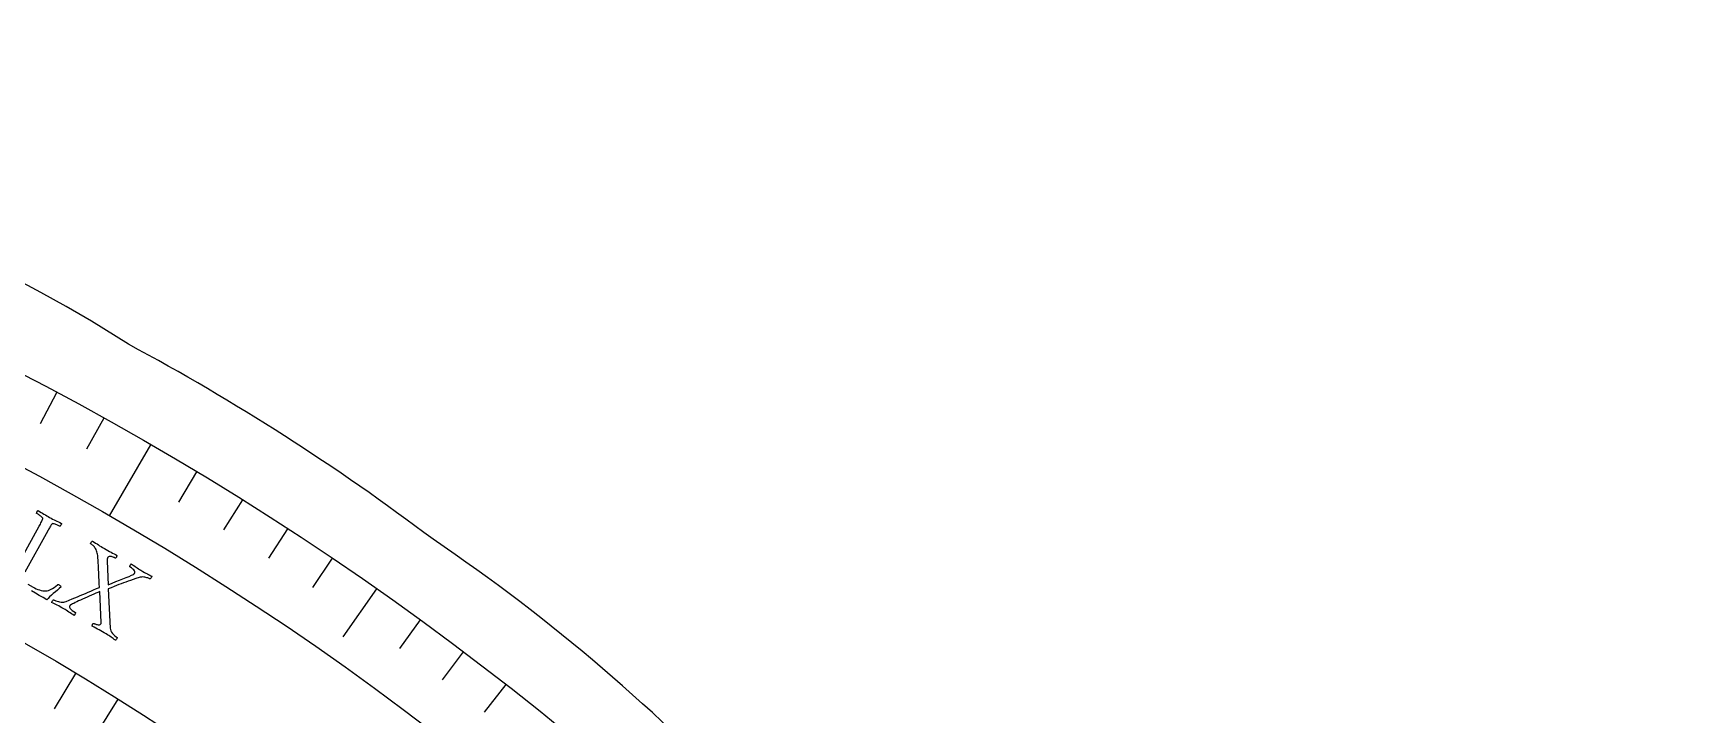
# Model space of a CAD drawing. Header units: millimetres. Extents: x -93 to 93, y -93 to 104.
# Drawn here: x 41.86 to 90.65, y 70.53 to 90.65 of the extents above; entities that cross this region are included whole.
import ezdxf

# ---------------------------------------------------------------- set-up
doc = ezdxf.new("R2010")
doc.units = ezdxf.units.MM
for name, color, linetype in [('CUT_OUTER', 1, 'Continuous'), ('ENGRAVE', 7, 'Continuous'), ('ENGRAVE_FINE', 8, 'Continuous'), ('TEXT', 5, 'Continuous')]:
    doc.layers.add(name, color=color, linetype=linetype)

msp = doc.modelspace()

# ---------------------------------------------------------------- linework, layer by layer
at = {"layer": 'CUT_OUTER'}
for centre, radius, start, end in [((23.0701, 47.8866), 39.9335, 57.23597, 76.96283), ((11.8954, 20.3964), 69.3147, 52.945663, 61.770702), ((22.8119, 30.0592), 55.101, 42.86919, 55.95174)]:
    msp.add_arc(centre, radius, start, end, dxfattribs=at)
at = {"layer": 'ENGRAVE'}
for points in [[(45.325, 78.5052), (44.1109, 76.4024)], [(51.9947, 74.2561), (50.9999, 72.8354)]]:
    msp.add_lwpolyline(points, dxfattribs=at)
for radius in [90.65, 90.65, 88.2219, 83.7125, 83.7125, 80.1513, 73.5375, 73.5375]:
    msp.add_circle((0, 0), radius, dxfattribs=at)
at = {"layer": 'ENGRAVE_FINE'}
for points in [[(42.5576, 80.0392), (42.0691, 79.1204)], [(43.948, 79.2843), (43.4435, 78.3741)], [(46.6882, 77.7022), (46.1522, 76.8102)], [(48.0372, 76.8756), (47.4857, 75.9931)], [(49.3715, 76.0255), (48.8048, 75.1527)], [(50.6908, 75.1523), (50.1089, 74.2895)], [(53.2827, 73.3374), (52.6711, 72.4955)], [(54.5545, 72.3963), (53.9283, 71.5652)], [(43.1151, 71.7556), (42.4863, 70.709)], [(55.8097, 71.4332), (55.169, 70.6132)], [(44.3609, 70.9922), (43.7138, 69.9568)]]:
    msp.add_lwpolyline(points, dxfattribs=at)
at = {"layer": 'TEXT'}
for points in [[(41.3706, 74.8815), (42.0445, 76.1013), (42.0619, 76.1331), (42.0787, 76.1641), (42.0947, 76.1942), (42.1101, 76.2235), (42.1237, 76.2515), (42.1345, 76.2774), (42.1424, 76.3012), (42.1476, 76.3231), (42.1481, 76.3335), (42.1431, 76.3456), (42.1324, 76.3594), (42.116, 76.3748), (42.0964, 76.391), (42.076, 76.4069), (42.0547, 76.4226), (42.0325, 76.438), (42.0116, 76.452), (41.9941, 76.4634), (41.98, 76.4722), (41.9694, 76.4784), (41.9692, 76.4876), (41.9712, 76.4984), (41.9753, 76.5109), (41.9815, 76.5251), (41.989, 76.5386), (41.997, 76.549), (42.0055, 76.5563), (42.0144, 76.5604), (42.0581, 76.5344), (42.1013, 76.5084), (42.144, 76.4824), (42.1862, 76.4564), (42.2282, 76.4307), (42.27, 76.4058), (42.3118, 76.3816), (42.3534, 76.3581), (42.3964, 76.3346), (42.4392, 76.3119), (42.4816, 76.2901), (42.5238, 76.2691), (42.5663, 76.2481), (42.6096, 76.2265), (42.6537, 76.2041), (42.6986, 76.1809), (42.6999, 76.1712), (42.6982, 76.1601), (42.6936, 76.1478), (42.6861, 76.1343), (42.6774, 76.1215), (42.6689, 76.1114), (42.6608, 76.104), (42.6529, 76.0993), (42.642, 76.1051), (42.6271, 76.1123), (42.6082, 76.1211), (42.5852, 76.1315), (42.5605, 76.1421), (42.5362, 76.1517), (42.5123, 76.1604), (42.4889, 76.168), (42.4676, 76.1735), (42.4502, 76.1753), (42.4365, 76.1736), (42.4268, 76.1682), (42.414, 76.1548), (42.401, 76.1386), (42.3877, 76.1197), (42.3741, 76.0981), (42.3602, 76.0746), (42.3458, 76.0498), (42.331, 76.0239), (42.3157, 75.9967), (42.3133, 75.9924), (42.3109, 75.988), (42.3084, 75.9836), (42.306, 75.9792), (42.3035, 75.9748), (42.3011, 75.9705), (42.2987, 75.9661), (42.2962, 75.9617), (41.6183, 74.7441)], [(41.7057, 74.389), (41.865, 74.2995), (41.9072, 74.2773), (41.9527, 74.2563), (42.0015, 74.2365), (42.0536, 74.2179), (42.1057, 74.2026), (42.1545, 74.1928), (42.1999, 74.1885), (42.242, 74.1896), (42.2794, 74.1958), (42.3179, 74.206), (42.3576, 74.2204), (42.3985, 74.2389), (42.441, 74.2627), (42.4856, 74.2931), (42.5322, 74.3299), (42.5809, 74.3733), (42.59, 74.3782), (42.6015, 74.3789), (42.6153, 74.3753), (42.6315, 74.3674), (42.6547, 74.3526), (42.6724, 74.3382), (42.6845, 74.324), (42.691, 74.3102), (42.6365, 74.2632), (42.58, 74.2149), (42.5217, 74.1653), (42.4615, 74.1144), (42.4037, 74.0639), (42.3528, 74.0158), (42.3088, 73.97), (42.2716, 73.9265), (42.1582, 73.9917), (42.0455, 74.0573), (41.9334, 74.1232), (41.822, 74.1895)]]:
    msp.add_lwpolyline(points, dxfattribs=at)
msp.add_lwpolyline([(43.9678, 75.4401), (44.0197, 75.4102), (44.0697, 75.382), (44.1179, 75.3557), (44.1641, 75.3312), (44.2091, 75.3075), (44.2537, 75.2839), (44.2978, 75.2603), (44.3414, 75.2367), (44.3397, 75.228), (44.3356, 75.2168), (44.329, 75.2032), (44.3201, 75.1871), (44.3104, 75.1725), (44.3019, 75.163), (44.2944, 75.1586), (44.288, 75.1595), (44.2762, 75.1658), (44.2613, 75.1728), (44.2433, 75.1803), (44.2223, 75.1885), (44.1996, 75.196), (44.1768, 75.2017), (44.1539, 75.2054), (44.1309, 75.2073), (44.1093, 75.2058), (44.0908, 75.1993), (44.0752, 75.188), (44.0627, 75.1717), (44.0549, 75.1533), (44.05, 75.1298), (44.048, 75.1012), (44.0488, 75.0675), (44.0823, 74.3727), (44.1949, 74.4188), (44.3047, 74.4631), (44.4116, 74.5057), (44.5156, 74.5465), (44.6118, 74.5846), (44.6952, 74.6192), (44.7657, 74.6503), (44.8233, 74.6779), (44.8315, 74.6827), (44.8388, 74.688), (44.8452, 74.6939), (44.8506, 74.7004), (44.8551, 74.7065), (44.8586, 74.7112), (44.861, 74.7146), (44.8624, 74.7167), (44.8665, 74.7284), (44.8666, 74.7434), (44.8628, 74.7618), (44.855, 74.7835), (44.839, 74.8085), (44.8105, 74.8365), (44.7695, 74.8676), (44.7159, 74.9018), (44.714, 74.9075), (44.7152, 74.9163), (44.7196, 74.9284), (44.7271, 74.9438), (44.736, 74.9593), (44.7444, 74.9719), (44.7523, 74.9816), (44.7598, 74.9885), (44.7993, 74.9611), (44.8365, 74.9354), (44.8714, 74.9111), (44.9041, 74.8885), (44.9366, 74.8665), (44.971, 74.8439), (45.0075, 74.821), (45.0458, 74.7975), (45.0992, 74.7658), (45.1486, 74.7375), (45.1941, 74.7124), (45.2356, 74.6907), (45.2734, 74.6714), (45.3077, 74.6538), (45.3385, 74.6378), (45.3659, 74.6234), (45.3644, 74.615), (45.361, 74.6048), (45.3558, 74.5928), (45.3488, 74.579), (45.3404, 74.5658), (45.3311, 74.5556), (45.3208, 74.5483), (45.3097, 74.5441), (45.3015, 74.5485), (45.2887, 74.5545), (45.2711, 74.5621), (45.2487, 74.5714), (45.2229, 74.5807), (45.1946, 74.5886), (45.1639, 74.5949), (45.1309, 74.5998), (45.0964, 74.602), (45.0613, 74.6003), (45.0257, 74.5949), (44.9895, 74.5856), (44.9, 74.5547), (44.8165, 74.5259), (44.7392, 74.4993), (44.6679, 74.4749), (44.5998, 74.4511), (44.5321, 74.4267), (44.4648, 74.4015), (44.3978, 74.3755), (44.328, 74.3479), (44.2523, 74.3174), (44.1705, 74.2841), (44.0828, 74.2481), (44.1393, 73.0924), (44.145, 73.0509), (44.1587, 73.0104), (44.1802, 72.971), (44.2097, 72.9326), (44.2432, 72.8969), (44.2768, 72.8655), (44.3106, 72.8384), (44.3445, 72.8155), (44.3439, 72.8063), (44.3405, 72.7954), (44.3344, 72.7828), (44.3255, 72.7684), (44.3161, 72.7548), (44.3085, 72.7445), (44.3027, 72.7375), (44.2987, 72.7339), (44.2607, 72.7608), (44.2254, 72.7858), (44.1928, 72.8088), (44.163, 72.83), (44.1327, 72.8509), (44.099, 72.8732), (44.0617, 72.8968), (44.0208, 72.9219), (43.9643, 72.9556), (43.9111, 72.9865), (43.8613, 73.0146), (43.815, 73.0399), (43.7684, 73.0648), (43.7179, 73.0917), (43.6636, 73.1207), (43.6054, 73.1516), (43.6047, 73.1618), (43.6071, 73.1739), (43.6127, 73.1881), (43.6214, 73.2043), (43.6311, 73.219), (43.6396, 73.2285), (43.647, 73.2328), (43.6533, 73.232), (43.6635, 73.2266), (43.677, 73.2207), (43.6939, 73.2143), (43.7141, 73.2074), (43.736, 73.201), (43.7581, 73.1962), (43.7805, 73.1929), (43.803, 73.1912), (43.8239, 73.192), (43.8409, 73.1963), (43.8543, 73.204), (43.8639, 73.2152), (43.8655, 73.2184), (43.8669, 73.2226), (43.8681, 73.2276), (43.869, 73.2335), (43.8697, 73.2396), (43.8698, 73.2452), (43.8694, 73.2504), (43.8685, 73.2552), (43.8337, 74.1703), (43.7759, 74.1466), (43.7156, 74.1212), (43.6526, 74.0942), (43.587, 74.0655), (43.5206, 74.0362), (43.4551, 74.0069), (43.3905, 73.9779), (43.3267, 73.949), (43.2656, 73.921), (43.2086, 73.8942), (43.1559, 73.8689), (43.1075, 73.845), (43.0648, 73.8235), (43.0294, 73.8054), (43.0014, 73.7908), (42.9807, 73.7796), (42.9772, 73.7773), (42.9729, 73.7745), (42.9679, 73.7712), (42.962, 73.7673), (42.956, 73.7628), (42.9506, 73.7575), (42.9456, 73.7515), (42.9411, 73.7447), (42.9368, 73.7302), (42.9388, 73.7126), (42.9473, 73.6921), (42.9622, 73.6686), (42.9854, 73.6424), (43.0187, 73.6138), (43.0622, 73.5829), (43.1158, 73.5497), (43.1156, 73.5404), (43.1129, 73.5291), (43.1079, 73.5159), (43.1005, 73.5006), (43.0924, 73.4862), (43.0854, 73.4756), (43.0793, 73.4687), (43.0742, 73.4656), (43.0371, 73.4912), (42.9994, 73.5167), (42.9613, 73.5423), (42.9226, 73.5678), (42.8838, 73.593), (42.845, 73.6174), (42.8062, 73.6411), (42.7674, 73.664), (42.7147, 73.6942), (42.6656, 73.7215), (42.6201, 73.746), (42.5783, 73.7677), (42.5378, 73.788), (42.4965, 73.8085), (42.4544, 73.8293), (42.4114, 73.8502), (42.4139, 73.8598), (42.4188, 73.8706), (42.4261, 73.8826), (42.4358, 73.896), (42.4457, 73.9085), (42.4537, 73.918), (42.4597, 73.9245), (42.4638, 73.9281), (42.4729, 73.9237), (42.4887, 73.9172), (42.5111, 73.9085), (42.5402, 73.8976), (42.5738, 73.8865), (42.6097, 73.8769), (42.6479, 73.8688), (42.6885, 73.8622), (42.7292, 73.8589), (42.7676, 73.8604), (42.8039, 73.8668), (42.8379, 73.8781), (42.9293, 73.9158), (43.0166, 73.9521), (43.0998, 73.9868), (43.1788, 74.0201), (43.2557, 74.0527), (43.3326, 74.0855), (43.4094, 74.1186), (43.4863, 74.1518), (43.5648, 74.1858), (43.6468, 74.2208), (43.7322, 74.257), (43.821, 74.2942), (43.8201, 74.3317), (43.8186, 74.3737), (43.8166, 74.4201), (43.8139, 74.471), (43.8111, 74.5247), (43.8083, 74.5794), (43.8057, 74.6353), (43.8033, 74.6924), (43.8008, 74.749), (43.7982, 74.8038), (43.7954, 74.8567), (43.7925, 74.9078), (43.7896, 74.9557), (43.787, 74.999), (43.7847, 75.0379), (43.7827, 75.0722), (43.7811, 75.1002), (43.7799, 75.1203), (43.7792, 75.1323), (43.7789, 75.1363), (43.7765, 75.1853), (43.7723, 75.2301), (43.7662, 75.2705), (43.7585, 75.3067), (43.7485, 75.3408), (43.7358, 75.375), (43.7205, 75.4092), (43.7024, 75.4435), (43.6889, 75.4657), (43.6732, 75.487), (43.6552, 75.5075), (43.635, 75.527), (43.6146, 75.5446), (43.5963, 75.5594), (43.58, 75.5714), (43.5658, 75.5804), (43.5618, 75.5856), (43.5619, 75.5942), (43.566, 75.6063), (43.574, 75.622), (43.5839, 75.6375), (43.5936, 75.6492), (43.6032, 75.6572), (43.6125, 75.6615), (43.6627, 75.6305), (43.7089, 75.6015), (43.7512, 75.5745), (43.7894, 75.5496), (43.8278, 75.5248), (43.8703, 75.4983), (43.9169, 75.4701), (43.9678, 75.4401)], close=True, dxfattribs=at)

doc.saveas('drawing.dxf')
